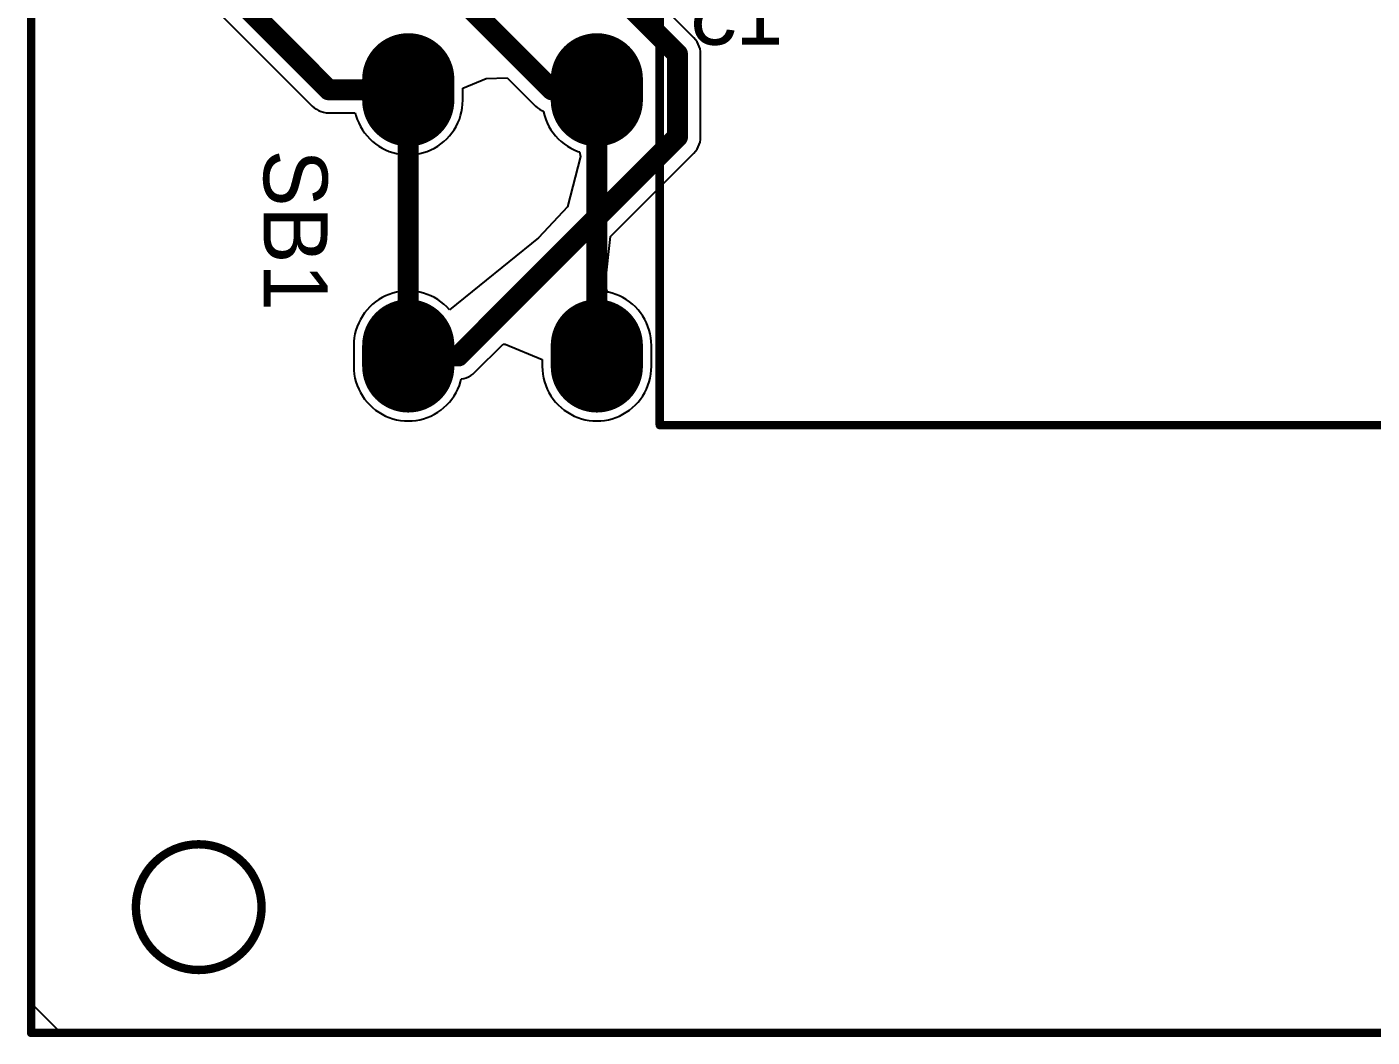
# Model space of a CAD drawing. Header units: millimetres. Extents: x 75.9 to 140.1, y 49.9 to 125.2.
# Drawn here: x 75.9 to 108, y 49.9 to 74 of the extents above; entities that cross this region are included whole.
import ezdxf

# ---------------------------------------------------------------- set-up
doc = ezdxf.new("R2010")
doc.units = ezdxf.units.MM
for name, color, linetype in [('BottomLayer', 5, 'Continuous'), ('BottomOverlay', 54, 'Continuous'), ('BottomSolder', 6, 'Continuous'), ('MultiLayer', 9, 'Continuous'), ('TopLayer', 1, 'Continuous'), ('TopOverlay', 2, 'Continuous'), ('TopSolder', 216, 'Continuous')]:
    doc.layers.add(name, color=color, linetype=linetype)

msp = doc.modelspace()

# ---------------------------------------------------------------- linework, layer by layer
at = {"layer": 'BottomLayer'}
for p, q in [((76, 50.707), (76, 121)), ((79.56, 75.26), (82.71, 72.11)), ((91.815, 73.74), (90.786, 74.768)), ((91.856, 73.693), (91.815, 73.74)), ((91.891, 73.643), (91.856, 73.693)), ((91.921, 73.589), (91.891, 73.643)), ((91.945, 73.532), (91.921, 73.589)), ((91.962, 73.473), (91.945, 73.532)), ((91.972, 73.412), (91.962, 73.473)), ((91.976, 73.35), (91.972, 73.412)), ((91.976, 71.375), (91.976, 73.35)), ((86.301, 72.539), (86.859, 72.77)), ((86.859, 72.77), (87.358, 72.788)), ((87.358, 72.788), (88.035, 72.11)), ((86.298, 72.157), (86.301, 72.25)), ((86.301, 72.25), (86.301, 72.539)), ((82.71, 72.11), (82.757, 72.069)), ((82.757, 72.069), (82.757, 72.069)), ((82.757, 72.069), (82.757, 72.069)), ((82.757, 72.069), (82.757, 72.069)), ((82.757, 72.069), (82.757, 72.069)), ((82.757, 72.069), (82.757, 72.069)), ((82.757, 72.069), (82.757, 72.069)), ((82.757, 72.069), (82.757, 72.069)), ((82.757, 72.069), (82.757, 72.069)), ((82.757, 72.069), (82.757, 72.069)), ((82.757, 72.069), (82.757, 72.069)), ((82.757, 72.069), (82.757, 72.069)), ((82.757, 72.069), (82.807, 72.034)), ((82.807, 72.034), (82.861, 72.004)), ((82.861, 72.004), (82.918, 71.98)), ((82.918, 71.98), (82.977, 71.963)), ((82.977, 71.963), (83.038, 71.953)), ((83.038, 71.953), (83.1, 71.949)), ((83.1, 71.949), (83.735, 71.949)), ((83.735, 71.949), (83.752, 71.884)), ((86.248, 71.884), (86.271, 71.973)), ((86.271, 71.973), (86.288, 72.065)), ((86.288, 72.065), (86.298, 72.157)), ((88.035, 72.11), (88.082, 72.069)), ((88.082, 72.069), (88.132, 72.034)), ((88.132, 72.034), (88.186, 72.004)), ((88.186, 72.004), (88.226, 71.987)), ((88.226, 71.987), (88.229, 71.973)), ((88.229, 71.973), (88.252, 71.884)), ((83.752, 71.884), (83.781, 71.795)), ((83.781, 71.795), (83.817, 71.71)), ((83.817, 71.71), (83.858, 71.627)), ((83.858, 71.627), (83.906, 71.547)), ((86.094, 71.547), (86.142, 71.627)), ((86.142, 71.627), (86.183, 71.71)), ((86.183, 71.71), (86.219, 71.795)), ((86.219, 71.795), (86.248, 71.884)), ((88.252, 71.884), (88.281, 71.795)), ((88.281, 71.795), (88.317, 71.71)), ((88.317, 71.71), (88.358, 71.627)), ((88.358, 71.627), (88.406, 71.547)), ((83.906, 71.547), (83.959, 71.47)), ((83.959, 71.47), (84.017, 71.398)), ((84.017, 71.398), (84.08, 71.33)), ((84.08, 71.33), (84.148, 71.267)), ((84.148, 71.267), (84.22, 71.209)), ((85.78, 71.209), (85.852, 71.267)), ((85.852, 71.267), (85.92, 71.33)), ((85.92, 71.33), (85.983, 71.398)), ((85.983, 71.398), (86.041, 71.47)), ((86.041, 71.47), (86.094, 71.547)), ((88.406, 71.547), (88.459, 71.47)), ((88.459, 71.47), (88.517, 71.398)), ((88.517, 71.398), (88.58, 71.33)), ((88.58, 71.33), (88.648, 71.267)), ((88.648, 71.267), (88.72, 71.209)), ((91.962, 71.252), (91.972, 71.313)), ((91.972, 71.313), (91.976, 71.375)), ((91.972, 71.313), (91.972, 71.313)), ((91.972, 71.313), (91.972, 71.313)), ((91.972, 71.313), (91.972, 71.313)), ((84.22, 71.209), (84.297, 71.156)), ((84.297, 71.156), (84.377, 71.108)), ((84.377, 71.108), (84.46, 71.067)), ((84.46, 71.067), (84.545, 71.031)), ((84.545, 71.031), (84.634, 71.002)), ((84.634, 71.002), (84.723, 70.979)), ((84.723, 70.979), (84.815, 70.962)), ((84.815, 70.962), (84.907, 70.952)), ((84.907, 70.952), (85, 70.949)), ((85, 70.949), (85.093, 70.952)), ((85.093, 70.952), (85.185, 70.962)), ((85.185, 70.962), (85.277, 70.979)), ((85.277, 70.979), (85.366, 71.002)), ((85.366, 71.002), (85.455, 71.031)), ((85.455, 71.031), (85.54, 71.067)), ((85.54, 71.067), (85.623, 71.108)), ((85.623, 71.108), (85.703, 71.156)), ((85.703, 71.156), (85.78, 71.209)), ((88.72, 71.209), (88.797, 71.156)), ((88.797, 71.156), (88.877, 71.108)), ((88.877, 71.108), (88.96, 71.067)), ((88.96, 71.067), (89.045, 71.031)), ((89.045, 71.031), (89.086, 71.018)), ((89.086, 71.018), (89.111, 70.912)), ((89.826, 68.997), (91.815, 70.985)), ((91.815, 70.985), (91.856, 71.032)), ((91.856, 71.032), (91.891, 71.082)), ((91.891, 71.082), (91.921, 71.136)), ((91.921, 71.136), (91.945, 71.193)), ((91.945, 71.193), (91.962, 71.252)), ((89.111, 70.912), (88.802, 69.704)), ((88.802, 69.704), (88.109, 68.965)), ((88.109, 68.965), (85.983, 67.252)), ((89.702, 67.848), (89.826, 68.997)), ((89.757, 67.675), (89.702, 67.848)), ((84.22, 67.441), (84.148, 67.383)), ((84.297, 67.494), (84.22, 67.441)), ((84.377, 67.542), (84.297, 67.494)), ((84.46, 67.583), (84.377, 67.542)), ((84.545, 67.619), (84.46, 67.583)), ((84.634, 67.648), (84.545, 67.619)), ((84.723, 67.671), (84.634, 67.648)), ((84.815, 67.688), (84.723, 67.671)), ((84.907, 67.698), (84.815, 67.688)), ((85, 67.701), (84.907, 67.698)), ((85.093, 67.698), (85, 67.701)), ((85.185, 67.688), (85.093, 67.698)), ((85.277, 67.671), (85.185, 67.688)), ((85.366, 67.648), (85.277, 67.671)), ((85.455, 67.619), (85.366, 67.648)), ((85.54, 67.583), (85.455, 67.619)), ((85.623, 67.542), (85.54, 67.583)), ((85.703, 67.494), (85.623, 67.542)), ((85.78, 67.441), (85.703, 67.494)), ((85.852, 67.383), (85.78, 67.441)), ((89.777, 67.671), (89.757, 67.675)), ((89.866, 67.648), (89.777, 67.671)), ((89.955, 67.619), (89.866, 67.648)), ((90.04, 67.583), (89.955, 67.619)), ((90.123, 67.542), (90.04, 67.583)), ((90.203, 67.494), (90.123, 67.542)), ((90.28, 67.441), (90.203, 67.494)), ((90.352, 67.383), (90.28, 67.441)), ((83.906, 67.103), (83.858, 67.023)), ((83.959, 67.18), (83.906, 67.103)), ((84.017, 67.252), (83.959, 67.18)), ((84.08, 67.32), (84.017, 67.252)), ((84.148, 67.383), (84.08, 67.32)), ((85.92, 67.32), (85.852, 67.383)), ((85.983, 67.252), (85.92, 67.32)), ((85.92, 67.32), (85.92, 67.32)), ((85.92, 67.32), (85.92, 67.32)), ((90.42, 67.32), (90.352, 67.383)), ((90.483, 67.252), (90.42, 67.32)), ((90.541, 67.18), (90.483, 67.252)), ((90.594, 67.103), (90.541, 67.18)), ((90.642, 67.023), (90.594, 67.103)), ((83.781, 66.855), (83.752, 66.766)), ((83.817, 66.94), (83.781, 66.855)), ((83.858, 67.023), (83.817, 66.94)), ((90.683, 66.94), (90.642, 67.023)), ((90.719, 66.855), (90.683, 66.94)), ((90.748, 66.766), (90.719, 66.855)), ((83.702, 66.493), (83.699, 66.4)), ((83.712, 66.585), (83.702, 66.493)), ((83.729, 66.677), (83.712, 66.585)), ((83.752, 66.766), (83.729, 66.677)), ((90.771, 66.677), (90.748, 66.766)), ((90.788, 66.585), (90.771, 66.677)), ((90.798, 66.493), (90.788, 66.585)), ((90.801, 66.4), (90.798, 66.493)), ((83.699, 66.4), (83.699, 65.9)), ((86.59, 65.76), (87.262, 66.433)), ((87.262, 66.433), (87.31, 66.432)), ((87.31, 66.432), (88.199, 66.064)), ((90.801, 65.9), (90.801, 66.4)), ((83.699, 65.9), (83.702, 65.807)), ((83.702, 65.807), (83.712, 65.715)), ((88.199, 66.064), (88.199, 65.9)), ((88.199, 65.9), (88.202, 65.807)), ((88.202, 65.807), (88.212, 65.715)), ((90.788, 65.715), (90.798, 65.807)), ((90.798, 65.807), (90.801, 65.9)), ((83.712, 65.715), (83.729, 65.623)), ((83.729, 65.623), (83.752, 65.534)), ((83.752, 65.534), (83.781, 65.445)), ((86.219, 65.445), (86.248, 65.534)), ((86.248, 65.534), (86.266, 65.603)), ((86.266, 65.603), (86.323, 65.613)), ((86.323, 65.613), (86.382, 65.63)), ((86.382, 65.63), (86.439, 65.654)), ((86.439, 65.654), (86.493, 65.684)), ((86.493, 65.684), (86.543, 65.719)), ((86.543, 65.719), (86.59, 65.76)), ((88.212, 65.715), (88.229, 65.623)), ((88.229, 65.623), (88.252, 65.534)), ((88.252, 65.534), (88.281, 65.445)), ((90.719, 65.445), (90.748, 65.534)), ((90.748, 65.534), (90.771, 65.623)), ((90.771, 65.623), (90.788, 65.715)), ((83.781, 65.445), (83.817, 65.36)), ((83.817, 65.36), (83.858, 65.277)), ((83.858, 65.277), (83.906, 65.197)), ((83.906, 65.197), (83.959, 65.12)), ((86.041, 65.12), (86.094, 65.197)), ((86.094, 65.197), (86.142, 65.277)), ((86.142, 65.277), (86.183, 65.36)), ((86.183, 65.36), (86.219, 65.445)), ((88.281, 65.445), (88.317, 65.36)), ((88.317, 65.36), (88.358, 65.277)), ((88.358, 65.277), (88.406, 65.197)), ((88.406, 65.197), (88.459, 65.12)), ((90.541, 65.12), (90.594, 65.197)), ((90.594, 65.197), (90.642, 65.277)), ((90.642, 65.277), (90.683, 65.36)), ((90.683, 65.36), (90.719, 65.445)), ((83.959, 65.12), (84.017, 65.048)), ((84.017, 65.048), (84.08, 64.98)), ((84.08, 64.98), (84.148, 64.917)), ((84.148, 64.917), (84.22, 64.859)), ((84.22, 64.859), (84.297, 64.806)), ((85.703, 64.806), (85.78, 64.859)), ((85.78, 64.859), (85.852, 64.917)), ((85.852, 64.917), (85.92, 64.98)), ((85.92, 64.98), (85.983, 65.048)), ((85.983, 65.048), (86.041, 65.12)), ((88.459, 65.12), (88.517, 65.048)), ((88.517, 65.048), (88.58, 64.98)), ((88.58, 64.98), (88.648, 64.917)), ((88.648, 64.917), (88.72, 64.859)), ((88.72, 64.859), (88.797, 64.806)), ((90.203, 64.806), (90.28, 64.859)), ((90.28, 64.859), (90.352, 64.917)), ((90.352, 64.917), (90.42, 64.98)), ((90.42, 64.98), (90.483, 65.048)), ((90.483, 65.048), (90.541, 65.12)), ((84.297, 64.806), (84.377, 64.758)), ((84.377, 64.758), (84.46, 64.717)), ((84.46, 64.717), (84.545, 64.681)), ((84.545, 64.681), (84.634, 64.652)), ((84.634, 64.652), (84.723, 64.629)), ((84.723, 64.629), (84.815, 64.612)), ((84.815, 64.612), (84.907, 64.602)), ((84.907, 64.602), (85, 64.599)), ((85, 64.599), (85.093, 64.602)), ((85.093, 64.602), (85.185, 64.612)), ((85.185, 64.612), (85.277, 64.629)), ((85.277, 64.629), (85.366, 64.652)), ((85.366, 64.652), (85.455, 64.681)), ((85.455, 64.681), (85.54, 64.717)), ((85.54, 64.717), (85.623, 64.758)), ((85.623, 64.758), (85.703, 64.806)), ((88.797, 64.806), (88.877, 64.758)), ((88.877, 64.758), (88.96, 64.717)), ((88.96, 64.717), (89.045, 64.681)), ((89.045, 64.681), (89.134, 64.652)), ((89.134, 64.652), (89.223, 64.629)), ((89.223, 64.629), (89.315, 64.612)), ((89.315, 64.612), (89.407, 64.602)), ((89.407, 64.602), (89.5, 64.599)), ((89.5, 64.599), (89.593, 64.602)), ((89.593, 64.602), (89.685, 64.612)), ((89.685, 64.612), (89.777, 64.629)), ((89.777, 64.629), (89.866, 64.652)), ((89.866, 64.652), (89.955, 64.681)), ((89.955, 64.681), (90.04, 64.717)), ((90.04, 64.717), (90.123, 64.758)), ((90.123, 64.758), (90.203, 64.806)), ((79.163, 54.253), (78.934, 54.066)), ((79.423, 54.393), (79.163, 54.253)), ((79.706, 54.478), (79.423, 54.393)), ((80, 54.507), (79.706, 54.478)), ((80.294, 54.478), (80, 54.507)), ((80.577, 54.393), (80.294, 54.478)), ((80.837, 54.253), (80.577, 54.393)), ((81.066, 54.066), (80.837, 54.253)), ((78.934, 54.066), (78.747, 53.837)), ((81.253, 53.837), (81.066, 54.066)), ((78.747, 53.837), (78.607, 53.577)), ((81.393, 53.577), (81.253, 53.837)), ((78.522, 53.294), (78.493, 53)), ((78.607, 53.577), (78.522, 53.294)), ((81.478, 53.294), (81.393, 53.577)), ((81.507, 53), (81.478, 53.294)), ((78.493, 53), (78.522, 52.706)), ((81.478, 52.706), (81.507, 53)), ((78.522, 52.706), (78.607, 52.423)), ((81.393, 52.423), (81.478, 52.706)), ((78.607, 52.423), (78.747, 52.163)), ((81.253, 52.163), (81.393, 52.423)), ((78.747, 52.163), (78.934, 51.934)), ((81.066, 51.934), (81.253, 52.163)), ((78.934, 51.934), (79.163, 51.747)), ((79.163, 51.747), (79.423, 51.607)), ((80.577, 51.607), (80.837, 51.747)), ((80.837, 51.747), (81.066, 51.934)), ((79.423, 51.607), (79.706, 51.522)), ((79.706, 51.522), (80, 51.493)), ((80, 51.493), (80.294, 51.522)), ((80.294, 51.522), (80.577, 51.607)), ((76.707, 50), (76, 50.707)), ((140, 50), (76.707, 50))]:
    msp.add_line(p, q, dxfattribs=at)
for points, const_width in [([(79.95, 75.65), (83.1, 72.5)], 0.5), ([(90.2, 74.575), (91.425, 73.35)], 0.5), ([(86.525, 74.4), (88.425, 72.5)], 0.5), ([(85, 72.75), (85, 72.25)], 2), ([(89.5, 72.75), (89.5, 72.25)], 2), ([(91.425, 71.375), (91.425, 73.35)], 0.5), ([(83.1, 72.5), (85, 72.5)], 0.5), ([(88.425, 72.5), (89.5, 72.5)], 0.5), ([(86.2, 66.15), (91.425, 71.375)], 0.5), ([(85, 66.4), (85, 65.9)], 2), ([(89.5, 66.4), (89.5, 65.9)], 2), ([(85, 66.15), (86.2, 66.15)], 0.5)]:
    msp.add_lwpolyline(points, dxfattribs=dict(at, const_width=const_width))
for points, const_width in [([(84.5, 72.75, 1), (85.5, 72.75, 1)], 1), ([(89, 72.75, 1), (90, 72.75, 1)], 1), ([(91.3, 73.35, 1), (91.55, 73.35, 1)], 0.25), ([(91.3, 73.35, 1), (91.55, 73.35, 1)], 0.25), ([(84.5, 72.25, 1), (85.5, 72.25, 1)], 1), ([(89, 72.25, 1), (90, 72.25, 1)], 1), ([(82.975, 72.5, 1), (83.225, 72.5, 1)], 0.25), ([(82.975, 72.5, 1), (83.225, 72.5, 1)], 0.25), ([(84.875, 72.5, 1), (85.125, 72.5, 1)], 0.25), ([(88.3, 72.5, 1), (88.55, 72.5, 1)], 0.25), ([(88.3, 72.5, 1), (88.55, 72.5, 1)], 0.25), ([(89.375, 72.5, 1), (89.625, 72.5, 1)], 0.25), ([(91.3, 71.375, 1), (91.55, 71.375, 1)], 0.25), ([(91.3, 71.375, 1), (91.55, 71.375, 1)], 0.25), ([(84.5, 66.4, 1), (85.5, 66.4, 1)], 1), ([(89, 66.4, 1), (90, 66.4, 1)], 1), ([(84.5, 65.9, 1), (85.5, 65.9, 1)], 1), ([(89, 65.9, 1), (90, 65.9, 1)], 1), ([(84.875, 66.15, 1), (85.125, 66.15, 1)], 0.25), ([(86.075, 66.15, 1), (86.325, 66.15, 1)], 0.25), ([(86.075, 66.15, 1), (86.325, 66.15, 1)], 0.25)]:
    msp.add_lwpolyline(points, format="xyb", close=True, dxfattribs=dict(at, const_width=const_width))
at = {"layer": 'BottomSolder', "const_width": 2.2}
for points in [[(85, 72.75), (85, 72.25)], [(89.5, 72.75), (89.5, 72.25)], [(85, 66.4), (85, 65.9)], [(89.5, 66.4), (89.5, 65.9)]]:
    msp.add_lwpolyline(points, dxfattribs=at)
at = {"layer": 'BottomSolder', "const_width": 1.1}
for points in [[(84.45, 72.75, 1), (85.55, 72.75, 1)], [(88.95, 72.75, 1), (90.05, 72.75, 1)], [(84.45, 72.25, 1), (85.55, 72.25, 1)], [(88.95, 72.25, 1), (90.05, 72.25, 1)], [(84.45, 66.4, 1), (85.55, 66.4, 1)], [(88.95, 66.4, 1), (90.05, 66.4, 1)], [(84.45, 65.9, 1), (85.55, 65.9, 1)], [(88.95, 65.9, 1), (90.05, 65.9, 1)]]:
    msp.add_lwpolyline(points, format="xyb", close=True, dxfattribs=at)
at = {"layer": 'MultiLayer'}
for p, q in [((79.163, 54.253), (78.934, 54.066)), ((79.423, 54.393), (79.163, 54.253)), ((79.706, 54.478), (79.423, 54.393)), ((80, 54.507), (79.706, 54.478)), ((80.294, 54.478), (80, 54.507)), ((80, 54.507), (80, 54.507)), ((80.577, 54.393), (80.294, 54.478)), ((80.837, 54.253), (80.577, 54.393)), ((81.066, 54.066), (80.837, 54.253)), ((78.934, 54.066), (78.747, 53.837)), ((81.253, 53.837), (81.066, 54.066)), ((78.747, 53.837), (78.607, 53.577)), ((81.393, 53.577), (81.253, 53.837)), ((78.522, 53.294), (78.493, 53)), ((78.607, 53.577), (78.522, 53.294)), ((81.478, 53.294), (81.393, 53.577)), ((81.507, 53), (81.478, 53.294)), ((78.493, 53), (78.493, 53)), ((78.493, 53), (78.522, 52.706)), ((81.478, 52.706), (81.507, 53)), ((81.507, 53), (81.507, 53)), ((78.522, 52.706), (78.607, 52.423)), ((81.393, 52.423), (81.478, 52.706)), ((78.607, 52.423), (78.747, 52.163)), ((81.253, 52.163), (81.393, 52.423)), ((78.747, 52.163), (78.934, 51.934)), ((81.066, 51.934), (81.253, 52.163)), ((78.934, 51.934), (79.163, 51.747)), ((79.163, 51.747), (79.423, 51.607)), ((80.577, 51.607), (80.837, 51.747)), ((80.837, 51.747), (81.066, 51.934)), ((79.423, 51.607), (79.706, 51.522)), ((79.706, 51.522), (80, 51.493)), ((80, 51.493), (80.294, 51.522)), ((80, 51.493), (80, 51.493)), ((80.294, 51.522), (80.577, 51.607))]:
    msp.add_line(p, q, dxfattribs=at)
at = {"layer": 'TopLayer'}
for points, const_width in [([(85, 72.75), (85, 72.25)], 2), ([(89.5, 72.75), (89.5, 72.25)], 2), ([(85, 66.15), (85, 72.5)], 0.5), ([(89.5, 66.15), (89.5, 72.5)], 0.5), ([(85, 66.4), (85, 65.9)], 2), ([(89.5, 66.4), (89.5, 65.9)], 2)]:
    msp.add_lwpolyline(points, dxfattribs=dict(at, const_width=const_width))
for points, const_width in [([(84.5, 72.75, 1), (85.5, 72.75, 1)], 1), ([(89, 72.75, 1), (90, 72.75, 1)], 1), ([(84.5, 72.25, 1), (85.5, 72.25, 1)], 1), ([(89, 72.25, 1), (90, 72.25, 1)], 1), ([(84.875, 72.5, 1), (85.125, 72.5, 1)], 0.25), ([(89.375, 72.5, 1), (89.625, 72.5, 1)], 0.25), ([(84.5, 66.4, 1), (85.5, 66.4, 1)], 1), ([(89, 66.4, 1), (90, 66.4, 1)], 1), ([(84.5, 65.9, 1), (85.5, 65.9, 1)], 1), ([(89, 65.9, 1), (90, 65.9, 1)], 1), ([(84.875, 66.15, 1), (85.125, 66.15, 1)], 0.25), ([(89.375, 66.15, 1), (89.625, 66.15, 1)], 0.25)]:
    msp.add_lwpolyline(points, format="xyb", close=True, dxfattribs=dict(at, const_width=const_width))
at = {"layer": 'TopOverlay', "const_width": 0.2}
for points in [[(76, 50), (76, 121)], [(91, 64.5), (91, 107.5)], [(91, 64.5), (134, 64.5)], [(76, 50), (140, 50)]]:
    msp.add_lwpolyline(points, dxfattribs=at)
at = {"layer": 'TopOverlay'}
for points, const_width in [([(90.95, 64.5, 1), (91.05, 64.5, 1)], 0.1), ([(90.95, 64.5, 1), (91.05, 64.5, 1)], 0.1), ([(81.5, 53, 1), (78.5, 53, 1)], 0.2), ([(78.45, 53, 1), (78.55, 53, 1)], 0.1), ([(81.45, 53, 1), (81.55, 53, 1)], 0.1), ([(75.95, 50, 1), (76.05, 50, 1)], 0.1), ([(75.95, 50, 1), (76.05, 50, 1)], 0.1)]:
    msp.add_lwpolyline(points, format="xyb", close=True, dxfattribs=dict(at, const_width=const_width))
at = {"layer": 'TopSolder', "const_width": 2.2}
for points in [[(85, 72.75), (85, 72.25)], [(89.5, 72.75), (89.5, 72.25)], [(85, 66.4), (85, 65.9)], [(89.5, 66.4), (89.5, 65.9)]]:
    msp.add_lwpolyline(points, dxfattribs=at)
at = {"layer": 'TopSolder', "const_width": 1.1}
for points in [[(84.45, 72.75, 1), (85.55, 72.75, 1)], [(88.95, 72.75, 1), (90.05, 72.75, 1)], [(84.45, 72.25, 1), (85.55, 72.25, 1)], [(88.95, 72.25, 1), (90.05, 72.25, 1)], [(84.45, 66.4, 1), (85.55, 66.4, 1)], [(88.95, 66.4, 1), (90.05, 66.4, 1)], [(84.45, 65.9, 1), (85.55, 65.9, 1)], [(88.95, 65.9, 1), (90.05, 65.9, 1)]]:
    msp.add_lwpolyline(points, format="xyb", close=True, dxfattribs=at)

# ---------------------------------------------------------------- texts
at = {"layer": 'BottomOverlay', "text_generation_flag": 2}
msp.add_text('15', height=1.524, rotation=360, dxfattribs=at).set_placement((94, 73.575))
at = {"layer": 'TopOverlay'}
msp.add_text('SB1', height=1.524, rotation=270, dxfattribs=at).set_placement((81.55, 71.075))

doc.saveas('drawing.dxf')
